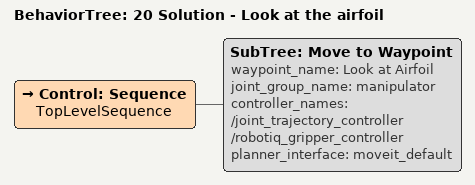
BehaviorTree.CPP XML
<?xml version='1.0' encoding='UTF-8'?>
<root BTCPP_format="4" main_tree_to_execute="20 Solution - Look at the airfoil">
  <BehaviorTree ID="20 Solution - Look at the airfoil" _description="Move to a pre-defined waypoint that looks towards the airfoil" _hardcoded="false">
    <Control ID="Sequence" name="TopLevelSequence">
      <SubTree ID="Move to Waypoint" waypoint_name="Look at Airfoil" joint_group_name="manipulator" controller_names="/joint_trajectory_controller /robotiq_gripper_controller" planner_interface="moveit_default"/>
    </Control>
  </BehaviorTree>
</root>
